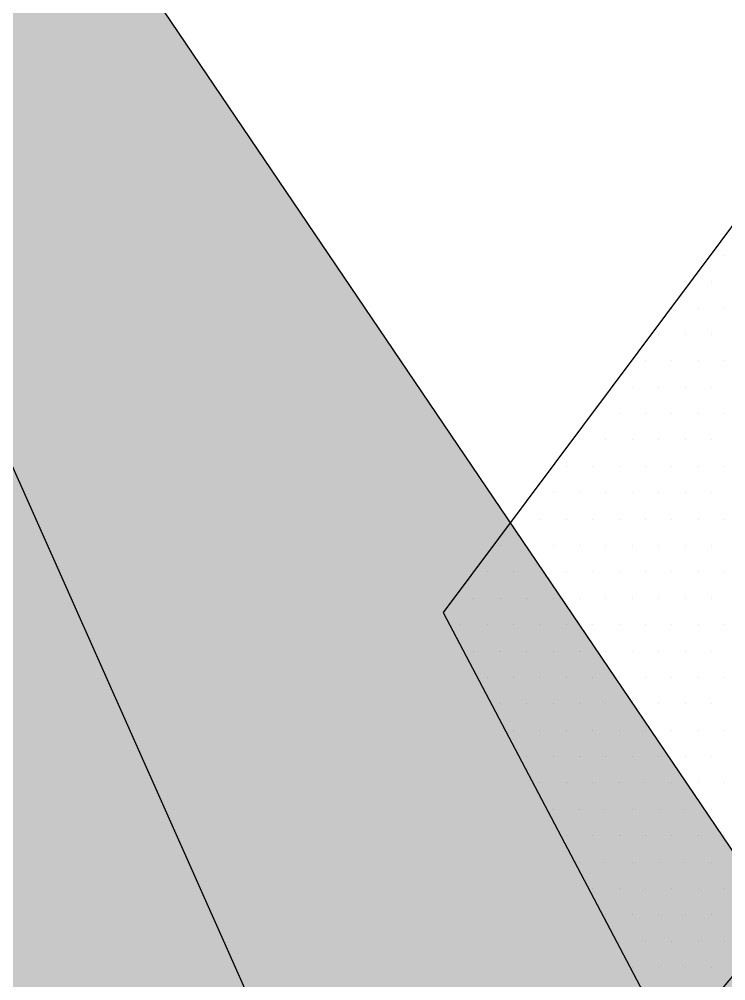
# Paper-space layout 'TOP_A1_00200_01-01-2017_MODELE' of a CAD drawing. Header units: millimetres. Extents: x -52 to 293, y -3 to 294.
# Drawn here: x -19.391 to -16.935, y 62.495 to 65.84 of the extents above; entities that cross this region are included whole.
import ezdxf

# ---------------------------------------------------------------- set-up
doc = ezdxf.new("R2010")
doc.units = ezdxf.units.MM
doc.header["$LTSCALE"] = 2
doc.linetypes.add('CACHEX2', pattern=[0.75, 0.5, -0.25])
for name, color, linetype in [('CALQUE_7', 4, 'Continuous'), ('CARTOUCHE', 7, 'Continuous'), ('rosace', 7, 'Continuous')]:
    doc.layers.add(name, color=color, linetype=linetype)

# ---------------------------------------------------------------- blocks, each defined once
blk = doc.blocks.new('A$C715108E3')
at = {"layer": 'CALQUE_7', "color": 131}
for p, q in [((-8.2362, -4.9833), (-8.2362, -4.9833)), ((-8.1851, -4.9833), (-8.1851, -4.9833)), ((-8.3047, -5.0748), (-8.3047, -5.0748)), ((-8.2316, -5.0748), (-8.2316, -5.0748)), ((-8.3732, -5.1674), (-8.3732, -5.1674)), ((-8.3691, -5.1674), (-8.3691, -5.1674)), ((-8.2771, -5.1674), (-8.2771, -5.1674)), ((-8.1851, -5.1674), (-8.1851, -5.1674)), ((-8.4418, -5.2586), (-8.4418, -5.2586)), ((-8.4149, -5.2586), (-8.4149, -5.2586)), ((-8.3228, -5.2586), (-8.3228, -5.2586)), ((-8.2316, -5.2586), (-8.2316, -5.2586)), ((-8.5099, -5.3499), (-8.5099, -5.3499)), ((-8.461, -5.3499), (-8.461, -5.3499)), ((-8.3691, -5.3499), (-8.3691, -5.3499)), ((-8.2771, -5.3499), (-8.2771, -5.3499)), ((-8.1851, -5.3499), (-8.1851, -5.3499)), ((-8.5783, -5.4423), (-8.5783, -5.4423)), ((-8.5067, -5.4423), (-8.5067, -5.4423)), ((-8.4149, -5.4423), (-8.4149, -5.4423)), ((-8.3228, -5.4423), (-8.3228, -5.4423)), ((-8.2316, -5.4423), (-8.2316, -5.4423)), ((-8.6469, -5.5339), (-8.6469, -5.5339)), ((-8.6442, -5.5339), (-8.6442, -5.5339)), ((-8.5524, -5.5339), (-8.5524, -5.5339)), ((-8.461, -5.5339), (-8.461, -5.5339)), ((-8.3691, -5.5339), (-8.3691, -5.5339)), ((-8.2771, -5.5339), (-8.2771, -5.5339)), ((-8.1851, -5.5339), (-8.1851, -5.5339)), ((-8.7155, -5.625), (-8.7155, -5.625)), ((-8.69, -5.625), (-8.69, -5.625)), ((-8.5985, -5.625), (-8.5985, -5.625)), ((-8.5067, -5.625), (-8.5067, -5.625)), ((-8.4149, -5.625), (-8.4149, -5.625)), ((-8.3228, -5.625), (-8.3228, -5.625)), ((-8.2316, -5.625), (-8.2316, -5.625)), ((-8.7841, -5.7174), (-8.7841, -5.7174)), ((-8.7361, -5.7174), (-8.7361, -5.7174)), ((-8.6442, -5.7174), (-8.6442, -5.7174)), ((-8.5524, -5.7174), (-8.5524, -5.7174)), ((-8.461, -5.7174), (-8.461, -5.7174)), ((-8.3691, -5.7174), (-8.3691, -5.7174)), ((-8.2771, -5.7174), (-8.2771, -5.7174)), ((-8.1851, -5.7174), (-8.1851, -5.7174)), ((-8.8525, -5.8091), (-8.8525, -5.8091)), ((-8.7818, -5.8091), (-8.7818, -5.8091)), ((-8.69, -5.8091), (-8.69, -5.8091)), ((-8.5985, -5.8091), (-8.5985, -5.8091)), ((-8.5067, -5.8091), (-8.5067, -5.8091)), ((-8.4149, -5.8091), (-8.4149, -5.8091)), ((-8.3228, -5.8091), (-8.3228, -5.8091)), ((-8.2316, -5.8091), (-8.2316, -5.8091)), ((-8.9209, -5.9003), (-8.9209, -5.9003)), ((-8.9194, -5.9003), (-8.9194, -5.9003)), ((-8.8275, -5.9003), (-8.8275, -5.9003)), ((-8.7361, -5.9003), (-8.7361, -5.9003)), ((-8.6442, -5.9003), (-8.6442, -5.9003)), ((-8.5524, -5.9003), (-8.5524, -5.9003)), ((-8.461, -5.9003), (-8.461, -5.9003)), ((-8.3691, -5.9003), (-8.3691, -5.9003)), ((-8.2771, -5.9003), (-8.2771, -5.9003)), ((-8.1851, -5.9003), (-8.1851, -5.9003)), ((-8.9895, -5.9927), (-8.9895, -5.9927)), ((-8.9649, -5.9927), (-8.9649, -5.9927)), ((-8.8736, -5.9927), (-8.8736, -5.9927)), ((-8.7818, -5.9927), (-8.7818, -5.9927)), ((-8.69, -5.9927), (-8.69, -5.9927)), ((-8.5985, -5.9927), (-8.5985, -5.9927)), ((-8.5067, -5.9927), (-8.5067, -5.9927)), ((-8.4149, -5.9927), (-8.4149, -5.9927)), ((-8.3228, -5.9927), (-8.3228, -5.9927)), ((-8.2316, -5.9927), (-8.2316, -5.9927)), ((-9.0581, -6.0842), (-9.0581, -6.0842)), ((-9.0112, -6.0842), (-9.0112, -6.0842)), ((-8.9194, -6.0842), (-8.9194, -6.0842)), ((-8.8275, -6.0842), (-8.8275, -6.0842)), ((-8.7361, -6.0842), (-8.7361, -6.0842)), ((-8.6442, -6.0842), (-8.6442, -6.0842)), ((-8.5524, -6.0842), (-8.5524, -6.0842)), ((-8.461, -6.0842), (-8.461, -6.0842)), ((-8.3691, -6.0842), (-8.3691, -6.0842)), ((-8.2771, -6.0842), (-8.2771, -6.0842)), ((-8.1851, -6.0842), (-8.1851, -6.0842)), ((-9.1266, -6.1753), (-9.1266, -6.1753)), ((-9.0569, -6.1753), (-9.0569, -6.1753)), ((-8.9649, -6.1753), (-8.9649, -6.1753)), ((-8.8736, -6.1753), (-8.8736, -6.1753)), ((-8.7818, -6.1753), (-8.7818, -6.1753)), ((-8.69, -6.1753), (-8.69, -6.1753)), ((-8.5985, -6.1753), (-8.5985, -6.1753)), ((-8.5067, -6.1753), (-8.5067, -6.1753)), ((-8.4149, -6.1753), (-8.4149, -6.1753)), ((-8.3228, -6.1753), (-8.3228, -6.1753)), ((-8.2316, -6.1753), (-8.2316, -6.1753)), ((-9.1422, -6.2678), (-9.1422, -6.2678)), ((-9.1027, -6.2678), (-9.1027, -6.2678)), ((-9.0112, -6.2678), (-9.0112, -6.2678)), ((-8.9194, -6.2678), (-8.9194, -6.2678)), ((-8.8275, -6.2678), (-8.8275, -6.2678)), ((-8.7361, -6.2678), (-8.7361, -6.2678)), ((-8.6442, -6.2678), (-8.6442, -6.2678)), ((-8.5524, -6.2678), (-8.5524, -6.2678)), ((-8.461, -6.2678), (-8.461, -6.2678)), ((-8.3691, -6.2678), (-8.3691, -6.2678)), ((-8.2771, -6.2678), (-8.2771, -6.2678)), ((-8.1851, -6.2678), (-8.1851, -6.2678)), ((-9.0939, -6.3593), (-9.0939, -6.3593)), ((-9.0569, -6.3593), (-9.0569, -6.3593)), ((-8.9649, -6.3593), (-8.9649, -6.3593)), ((-8.8736, -6.3593), (-8.8736, -6.3593)), ((-8.7818, -6.3593), (-8.7818, -6.3593)), ((-8.69, -6.3593), (-8.69, -6.3593)), ((-8.5985, -6.3593), (-8.5985, -6.3593)), ((-8.5067, -6.3593), (-8.5067, -6.3593)), ((-8.4149, -6.3593), (-8.4149, -6.3593)), ((-8.3228, -6.3593), (-8.3228, -6.3593)), ((-8.2316, -6.3593), (-8.2316, -6.3593)), ((-9.0453, -6.4508), (-9.0453, -6.4508)), ((-9.0112, -6.4508), (-9.0112, -6.4508)), ((-8.9194, -6.4508), (-8.9194, -6.4508)), ((-8.8275, -6.4508), (-8.8275, -6.4508)), ((-8.7361, -6.4508), (-8.7361, -6.4508)), ((-8.6442, -6.4508), (-8.6442, -6.4508)), ((-8.5524, -6.4508), (-8.5524, -6.4508)), ((-8.461, -6.4508), (-8.461, -6.4508)), ((-8.3691, -6.4508), (-8.3691, -6.4508)), ((-8.2771, -6.4508), (-8.2771, -6.4508)), ((-8.1851, -6.4508), (-8.1851, -6.4508)), ((-8.997, -6.543), (-8.997, -6.543)), ((-8.9649, -6.543), (-8.9649, -6.543)), ((-8.8736, -6.543), (-8.8736, -6.543)), ((-8.7818, -6.543), (-8.7818, -6.543)), ((-8.69, -6.543), (-8.69, -6.543)), ((-8.5985, -6.543), (-8.5985, -6.543)), ((-8.5067, -6.543), (-8.5067, -6.543)), ((-8.4149, -6.543), (-8.4149, -6.543)), ((-8.3228, -6.543), (-8.3228, -6.543)), ((-8.2316, -6.543), (-8.2316, -6.543)), ((-8.9486, -6.6344), (-8.9486, -6.6344)), ((-8.9194, -6.6344), (-8.9194, -6.6344)), ((-8.8275, -6.6344), (-8.8275, -6.6344)), ((-8.7361, -6.6344), (-8.7361, -6.6344)), ((-8.6442, -6.6344), (-8.6442, -6.6344)), ((-8.5524, -6.6344), (-8.5524, -6.6344)), ((-8.461, -6.6344), (-8.461, -6.6344)), ((-8.3691, -6.6344), (-8.3691, -6.6344)), ((-8.2771, -6.6344), (-8.2771, -6.6344)), ((-8.1851, -6.6344), (-8.1851, -6.6344)), ((-8.9003, -6.7259), (-8.9003, -6.7259)), ((-8.8736, -6.7259), (-8.8736, -6.7259)), ((-8.7818, -6.7259), (-8.7818, -6.7259)), ((-8.69, -6.7259), (-8.69, -6.7259)), ((-8.5985, -6.7259), (-8.5985, -6.7259)), ((-8.5067, -6.7259), (-8.5067, -6.7259)), ((-8.4149, -6.7259), (-8.4149, -6.7259)), ((-8.3228, -6.7259), (-8.3228, -6.7259)), ((-8.2316, -6.7259), (-8.2316, -6.7259)), ((-8.8525, -6.8181), (-8.8525, -6.8181)), ((-8.8275, -6.8181), (-8.8275, -6.8181)), ((-8.7361, -6.8181), (-8.7361, -6.8181)), ((-8.6442, -6.8181), (-8.6442, -6.8181)), ((-8.5524, -6.8181), (-8.5524, -6.8181)), ((-8.461, -6.8181), (-8.461, -6.8181)), ((-8.3691, -6.8181), (-8.3691, -6.8181)), ((-8.2771, -6.8181), (-8.2771, -6.8181)), ((-8.1851, -6.8181), (-8.1851, -6.8181)), ((-8.8041, -6.9095), (-8.8041, -6.9095)), ((-8.7818, -6.9095), (-8.7818, -6.9095)), ((-8.69, -6.9095), (-8.69, -6.9095)), ((-8.5985, -6.9095), (-8.5985, -6.9095)), ((-8.5067, -6.9095), (-8.5067, -6.9095)), ((-8.4149, -6.9095), (-8.4149, -6.9095)), ((-8.3228, -6.9095), (-8.3228, -6.9095)), ((-8.2316, -6.9095), (-8.2316, -6.9095)), ((-8.7556, -7.0019), (-8.7556, -7.0019)), ((-8.7361, -7.0019), (-8.7361, -7.0019)), ((-8.6442, -7.0019), (-8.6442, -7.0019)), ((-8.5524, -7.0019), (-8.5524, -7.0019)), ((-8.461, -7.0019), (-8.461, -7.0019)), ((-8.3691, -7.0019), (-8.3691, -7.0019)), ((-8.2771, -7.0019), (-8.2771, -7.0019)), ((-8.1851, -7.0019), (-8.1851, -7.0019)), ((-8.7072, -7.0932), (-8.7072, -7.0932)), ((-8.69, -7.0932), (-8.69, -7.0932)), ((-8.5985, -7.0932), (-8.5985, -7.0932)), ((-8.5067, -7.0932), (-8.5067, -7.0932)), ((-8.4149, -7.0932), (-8.4149, -7.0932)), ((-8.3228, -7.0932), (-8.3228, -7.0932)), ((-8.2316, -7.0932), (-8.2316, -7.0932)), ((-8.6589, -7.1849), (-8.6589, -7.1849)), ((-8.6442, -7.1849), (-8.6442, -7.1849)), ((-8.5524, -7.1849), (-8.5524, -7.1849)), ((-8.461, -7.1849), (-8.461, -7.1849)), ((-8.3691, -7.1849), (-8.3691, -7.1849)), ((-8.2771, -7.1849), (-8.2771, -7.1849)), ((-8.1851, -7.1849), (-8.1851, -7.1849)), ((-8.6105, -7.2773), (-8.6105, -7.2773)), ((-8.5985, -7.2773), (-8.5985, -7.2773)), ((-8.5067, -7.2773), (-8.5067, -7.2773)), ((-8.4149, -7.2773), (-8.4149, -7.2773)), ((-8.3228, -7.2773), (-8.3228, -7.2773)), ((-8.2316, -7.2773), (-8.2316, -7.2773)), ((-8.5622, -7.3683), (-8.5622, -7.3683)), ((-8.5524, -7.3683), (-8.5524, -7.3683)), ((-8.461, -7.3683), (-8.461, -7.3683)), ((-8.3691, -7.3683), (-8.3691, -7.3683)), ((-8.2771, -7.3683), (-8.2771, -7.3683)), ((-8.1851, -7.3683), (-8.1851, -7.3683)), ((-8.5142, -7.46), (-8.5142, -7.46)), ((-8.5067, -7.46), (-8.5067, -7.46)), ((-8.4149, -7.46), (-8.4149, -7.46)), ((-8.3228, -7.46), (-8.3228, -7.46)), ((-8.2316, -7.46), (-8.2316, -7.46))]:
    blk.add_line(p, q, dxfattribs=at)
blk.add_lwpolyline([(-8.4999, -2.7561), (-7.811, -4.4145), (-9.1641, -6.2255), (-8.3669, -7.7396), (-6.9811, -6.0917), (-7.663, -9.014), (-8.1214, -10.2245), (-10.4653, -10.7804), (-13.4372, -9.6448), (-17.1584, -8.2441)], dxfattribs=at)
blk = doc.blocks.new('A$C581E6685')
at = {"layer": 'rosace'}
for color, points in [(142, [(-45.3965, 37.4846), (-39.5666, 28.8703), (-39.344, 28.5414), (-39.8519, 24.2064), (-36.9477, 25.4853), (-26.3566, 30.2032), (-36.1863, 24.0789), (-38.2746, 22.2236), (-38.1337, 21.2132), (-33.6363, 11.1845), (-39.5393, 21.4709), (-40.6525, 23.2405), (-42.0615, 23.3525), (-53.1072, 18.3767), (-43.3972, 24.4856), (-40.4756, 26.2259), (-40.684, 26.8894)]), (140, [(-45.3965, 37.4846), (-41.9745, 25.9278), (-41.7809, 23.8865), (-42.0615, 23.3525), (-44.9268, 21.9767), (-53.1072, 18.3767), (-40.8028, 21.6905), (-39.5666, 22.0268), (-38.2746, 22.2236), (-38.1337, 21.2132), (-33.6363, 11.1845), (-36.0802, 21.4612), (-37.3405, 24.3346), (-37.4251, 24.9804), (-36.9477, 25.4853), (-26.3566, 30.2032), (-37.8747, 26.8339), (-39.7286, 26.4119), (-40.3751, 26.6371), (-40.684, 26.8894)])]:
    blk.add_hatch(color=color, dxfattribs=at).paths.add_polyline_path(points)
at = {"layer": 'rosace', "color": 142}
blk.add_lwpolyline([(-45.3965, 37.4846), (-39.3434, 28.5414), (-39.8519, 24.2064), (-36.9477, 25.4853), (-26.3566, 30.2032), (-36.1857, 24.0789), (-38.2739, 22.2236), (-38.1337, 21.2132), (-33.6358, 11.1845), (-39.5393, 21.4709), (-40.6518, 23.2405), (-42.0615, 23.3525), (-53.1072, 18.3767), (-43.3964, 24.4856), (-40.4756, 26.2259), (-40.6836, 26.8894)], close=True, dxfattribs=at)
at = {"layer": 'rosace', "color": 140}
blk.add_lwpolyline([(-45.3965, 37.4846), (-41.9745, 25.9278), (-41.7804, 23.8865), (-42.0615, 23.3525), (-44.9268, 21.9767), (-53.1072, 18.3767), (-40.8028, 21.6905), (-39.5666, 22.0268), (-38.2739, 22.2236), (-38.1337, 21.2132), (-33.6358, 11.1845), (-36.0802, 21.4612), (-37.3405, 24.3346), (-37.4251, 24.9804), (-36.9477, 25.4853), (-26.3566, 30.2032), (-37.8741, 26.8339), (-39.7286, 26.4119), (-40.3748, 26.6371), (-40.6836, 26.8894)], close=True, dxfattribs=at)
at = {"layer": 'rosace', "color": 32, "linetype": 'CACHEX2', "ltscale": 1.5}
blk.add_ellipse((-38.0538, 23.8138), major_axis=(-19.0311, -3.534), ratio=0.590567, dxfattribs=at)
at = {"layer": 'rosace', "color": 32}
blk.add_ellipse((-37.6144, 23.8499), major_axis=(-13.5768, -4.2839), ratio=0.791971, dxfattribs=at)
at = {"layer": 'CARTOUCHE'}
blk.add_blockref('A$C715108E3', (-31.6739, 36.3189), dxfattribs=at)

psp = doc.layouts.new('TOP_A1_00200_01-01-2017_MODELE')

# ---------------------------------------------------------------- block references
at = {"layer": 'CARTOUCHE'}
psp.add_blockref('A$C581E6685', (22.9208, 33.6824), dxfattribs=at)

doc.saveas('drawing.dxf')
